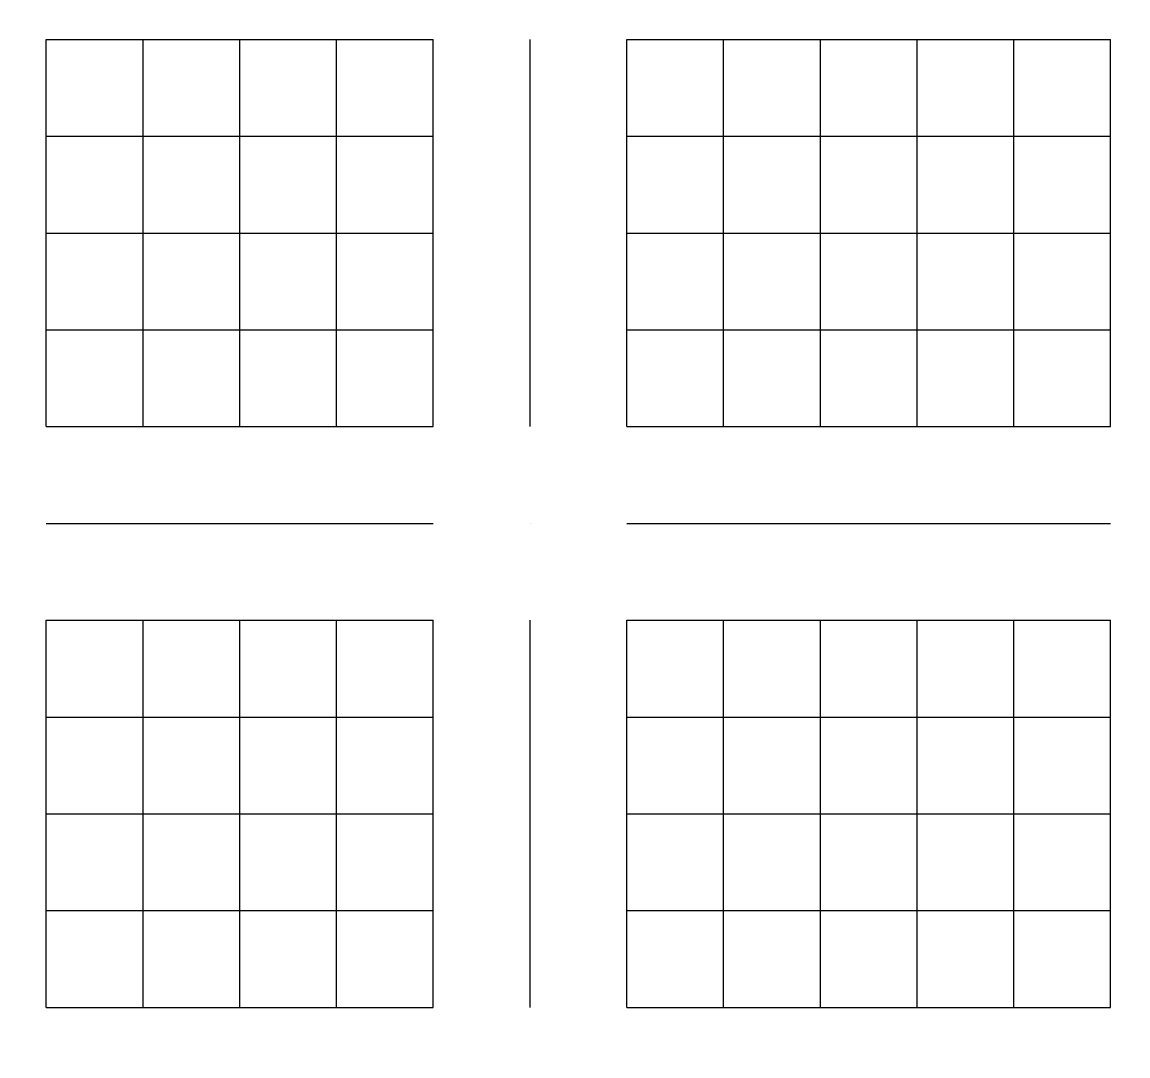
# Model space of a CAD drawing. Header units: millimetres. Extents: x 6 to 745025, y -1528 to 119936.
# Drawn here: x 181.0209 to 181.5046, y 109.5516 to 110.0037 of the extents above; entities that cross this region are included whole.
import ezdxf

# ---------------------------------------------------------------- set-up
doc = ezdxf.new("R2010")
doc.units = ezdxf.units.MM
doc.header["$MEASUREMENT"] = 0
doc.layers.get('0').update_dxf_attribs({"linetype": 'CONTINUOUS'})

msp = doc.modelspace()

# ---------------------------------------------------------------- linework, layer by layer
at = {"color": 0, "linetype": 'Continuous', "lineweight": 25, "true_color": 0x000001}
for p, q in [((181.24311, 109.99611), (181.24311, 109.99611)), ((181.24311, 109.99611), (181.24311, 109.99611)), ((181.24311, 109.99611), (181.24311, 109.99611)), ((181.24311, 109.99611), (181.24311, 109.99611)), ((181.24311, 109.99611), (181.24311, 109.99611)), ((181.24311, 109.99611), (181.24311, 109.99611)), ((181.24311, 109.99611), (181.24311, 109.99611)), ((181.24311, 109.95378), (181.24311, 109.95378)), ((181.24311, 109.95378), (181.24311, 109.95378)), ((181.24311, 109.95378), (181.24311, 109.95378)), ((181.24311, 109.95378), (181.24311, 109.95378)), ((181.24311, 109.95378), (181.24311, 109.95378)), ((181.24311, 109.95378), (181.24311, 109.95378)), ((181.24311, 109.95378), (181.24311, 109.95378)), ((181.24311, 109.91144), (181.24311, 109.91144)), ((181.24311, 109.91144), (181.24311, 109.91144)), ((181.24311, 109.91144), (181.24311, 109.91144)), ((181.24311, 109.91144), (181.24311, 109.91144)), ((181.24311, 109.91144), (181.24311, 109.91144)), ((181.24311, 109.91144), (181.24311, 109.91144)), ((181.24311, 109.91144), (181.24311, 109.91144)), ((181.24311, 109.86911), (181.24311, 109.86911)), ((181.24311, 109.86911), (181.24311, 109.86911)), ((181.24311, 109.86911), (181.24311, 109.86911)), ((181.24311, 109.86911), (181.24311, 109.86911)), ((181.24311, 109.86911), (181.24311, 109.86911)), ((181.24311, 109.86911), (181.24311, 109.86911)), ((181.24311, 109.86911), (181.24311, 109.86911)), ((181.24311, 109.82678), (181.24311, 109.82678)), ((181.24311, 109.82678), (181.24311, 109.82678)), ((181.24311, 109.82678), (181.24311, 109.82678)), ((181.24311, 109.82678), (181.24311, 109.82678)), ((181.24311, 109.82678), (181.24311, 109.82678)), ((181.24311, 109.82678), (181.24311, 109.82678)), ((181.24311, 109.82678), (181.24311, 109.82678)), ((181.24311, 109.82678), (181.24311, 109.82678)), ((181.03144, 109.78444), (181.03144, 109.78444)), ((181.03144, 109.78444), (181.03144, 109.78444)), ((181.03144, 109.78444), (181.03144, 109.78444)), ((181.03144, 109.78444), (181.03144, 109.78444)), ((181.03144, 109.78444), (181.03144, 109.78444)), ((181.03144, 109.78444), (181.03144, 109.78444)), ((181.03144, 109.78444), (181.03144, 109.78444)), ((181.03144, 109.78444), (181.03144, 109.78444)), ((181.07377, 109.78444), (181.07377, 109.78444)), ((181.07377, 109.78444), (181.07377, 109.78444)), ((181.07377, 109.78444), (181.07377, 109.78444)), ((181.07377, 109.78444), (181.07377, 109.78444)), ((181.07377, 109.78444), (181.07377, 109.78444)), ((181.07377, 109.78444), (181.07377, 109.78444)), ((181.07377, 109.78444), (181.07377, 109.78444)), ((181.11611, 109.78444), (181.11611, 109.78444)), ((181.11611, 109.78444), (181.11611, 109.78444)), ((181.11611, 109.78444), (181.11611, 109.78444)), ((181.11611, 109.78444), (181.11611, 109.78444)), ((181.11611, 109.78444), (181.11611, 109.78444)), ((181.11611, 109.78444), (181.11611, 109.78444)), ((181.11611, 109.78444), (181.11611, 109.78444)), ((181.15844, 109.78444), (181.15844, 109.78444)), ((181.15844, 109.78444), (181.15844, 109.78444)), ((181.15844, 109.78444), (181.15844, 109.78444)), ((181.15844, 109.78444), (181.15844, 109.78444)), ((181.15844, 109.78444), (181.15844, 109.78444)), ((181.15844, 109.78444), (181.15844, 109.78444)), ((181.15844, 109.78444), (181.15844, 109.78444)), ((181.20077, 109.78444), (181.20077, 109.78444)), ((181.20077, 109.78444), (181.20077, 109.78444)), ((181.20077, 109.78444), (181.20077, 109.78444)), ((181.20077, 109.78444), (181.20077, 109.78444)), ((181.20077, 109.78444), (181.20077, 109.78444)), ((181.20077, 109.78444), (181.20077, 109.78444)), ((181.20077, 109.78444), (181.20077, 109.78444)), ((181.24311, 109.78444), (181.24311, 109.78444)), ((181.24311, 109.78444), (181.24311, 109.78444)), ((181.24311, 109.78444), (181.24311, 109.78444)), ((181.24311, 109.78444), (181.24311, 109.78444)), ((181.24311, 109.78444), (181.24311, 109.78444)), ((181.24311, 109.78444), (181.24311, 109.78444)), ((181.24311, 109.78444), (181.24311, 109.78444)), ((181.24311, 109.78444), (181.24311, 109.78444)), ((181.24311, 109.78444), (181.24311, 109.78444)), ((181.24311, 109.78444), (181.24311, 109.78444)), ((181.24311, 109.78444), (181.24311, 109.78444)), ((181.24311, 109.78444), (181.24311, 109.78444)), ((181.24311, 109.78444), (181.24311, 109.78444)), ((181.24311, 109.78444), (181.24311, 109.78444)), ((181.28544, 109.78444), (181.28544, 109.78444)), ((181.28544, 109.78444), (181.28544, 109.78444)), ((181.28544, 109.78444), (181.28544, 109.78444)), ((181.28544, 109.78444), (181.28544, 109.78444)), ((181.28544, 109.78444), (181.28544, 109.78444)), ((181.28544, 109.78444), (181.28544, 109.78444)), ((181.28544, 109.78444), (181.28544, 109.78444)), ((181.28544, 109.78444), (181.28544, 109.78444)), ((181.32777, 109.78444), (181.32777, 109.78444)), ((181.32777, 109.78444), (181.32777, 109.78444)), ((181.32777, 109.78444), (181.32777, 109.78444)), ((181.32777, 109.78444), (181.32777, 109.78444)), ((181.32777, 109.78444), (181.32777, 109.78444)), ((181.32777, 109.78444), (181.32777, 109.78444)), ((181.32777, 109.78444), (181.32777, 109.78444)), ((181.37011, 109.78444), (181.37011, 109.78444)), ((181.37011, 109.78444), (181.37011, 109.78444)), ((181.37011, 109.78444), (181.37011, 109.78444)), ((181.37011, 109.78444), (181.37011, 109.78444)), ((181.37011, 109.78444), (181.37011, 109.78444)), ((181.37011, 109.78444), (181.37011, 109.78444)), ((181.37011, 109.78444), (181.37011, 109.78444)), ((181.41244, 109.78444), (181.41244, 109.78444)), ((181.41244, 109.78444), (181.41244, 109.78444)), ((181.41244, 109.78444), (181.41244, 109.78444)), ((181.41244, 109.78444), (181.41244, 109.78444)), ((181.41244, 109.78444), (181.41244, 109.78444)), ((181.41244, 109.78444), (181.41244, 109.78444)), ((181.41244, 109.78444), (181.41244, 109.78444)), ((181.45477, 109.78444), (181.45477, 109.78444)), ((181.45477, 109.78444), (181.45477, 109.78444)), ((181.45477, 109.78444), (181.45477, 109.78444)), ((181.45477, 109.78444), (181.45477, 109.78444)), ((181.45477, 109.78444), (181.45477, 109.78444)), ((181.45477, 109.78444), (181.45477, 109.78444)), ((181.45477, 109.78444), (181.45477, 109.78444)), ((181.49711, 109.78444), (181.49711, 109.78444)), ((181.49711, 109.78444), (181.49711, 109.78444)), ((181.49711, 109.78444), (181.49711, 109.78444)), ((181.49711, 109.78444), (181.49711, 109.78444)), ((181.49711, 109.78444), (181.49711, 109.78444)), ((181.49711, 109.78444), (181.49711, 109.78444)), ((181.49711, 109.78444), (181.49711, 109.78444)), ((181.24311, 109.74211), (181.24311, 109.74211)), ((181.24311, 109.74211), (181.24311, 109.74211)), ((181.24311, 109.74211), (181.24311, 109.74211)), ((181.24311, 109.74211), (181.24311, 109.74211)), ((181.24311, 109.74211), (181.24311, 109.74211)), ((181.24311, 109.74211), (181.24311, 109.74211)), ((181.24311, 109.74211), (181.24311, 109.74211)), ((181.24311, 109.69978), (181.24311, 109.69978)), ((181.24311, 109.69978), (181.24311, 109.69978)), ((181.24311, 109.69978), (181.24311, 109.69978)), ((181.24311, 109.69978), (181.24311, 109.69978)), ((181.24311, 109.69978), (181.24311, 109.69978)), ((181.24311, 109.69978), (181.24311, 109.69978)), ((181.24311, 109.69978), (181.24311, 109.69978)), ((181.24311, 109.65744), (181.24311, 109.65744)), ((181.24311, 109.65744), (181.24311, 109.65744)), ((181.24311, 109.65744), (181.24311, 109.65744)), ((181.24311, 109.65744), (181.24311, 109.65744)), ((181.24311, 109.65744), (181.24311, 109.65744)), ((181.24311, 109.65744), (181.24311, 109.65744)), ((181.24311, 109.65744), (181.24311, 109.65744)), ((181.24311, 109.61511), (181.24311, 109.61511)), ((181.24311, 109.61511), (181.24311, 109.61511)), ((181.24311, 109.61511), (181.24311, 109.61511)), ((181.24311, 109.61511), (181.24311, 109.61511)), ((181.24311, 109.61511), (181.24311, 109.61511)), ((181.24311, 109.61511), (181.24311, 109.61511)), ((181.24311, 109.61511), (181.24311, 109.61511)), ((181.24311, 109.57278), (181.24311, 109.57278)), ((181.24311, 109.57278), (181.24311, 109.57278)), ((181.24311, 109.57278), (181.24311, 109.57278)), ((181.24311, 109.57278), (181.24311, 109.57278)), ((181.24311, 109.57278), (181.24311, 109.57278)), ((181.24311, 109.57278), (181.24311, 109.57278)), ((181.24311, 109.57278), (181.24311, 109.57278)), ((181.24311, 109.57278), (181.24311, 109.57278))]:
    msp.add_line(p, q, dxfattribs=at)
for points in [[(181.03144, 109.99611), (181.07377, 109.99611), (181.11611, 109.99611), (181.15844, 109.99611), (181.20077, 109.99611)], [(181.03144, 109.99611), (181.07377, 109.99611), (181.11611, 109.99611), (181.15844, 109.99611), (181.20077, 109.99611)], [(181.03144, 109.99611), (181.07377, 109.99611), (181.11611, 109.99611), (181.15844, 109.99611), (181.20077, 109.99611)], [(181.03144, 109.99611), (181.07377, 109.99611), (181.11611, 109.99611), (181.15844, 109.99611), (181.20077, 109.99611)], [(181.03144, 109.99611), (181.07377, 109.99611), (181.11611, 109.99611), (181.15844, 109.99611), (181.20077, 109.99611)], [(181.03144, 109.99611), (181.07377, 109.99611), (181.11611, 109.99611), (181.15844, 109.99611), (181.20077, 109.99611)], [(181.03144, 109.99611), (181.07377, 109.99611), (181.11611, 109.99611), (181.15844, 109.99611), (181.20077, 109.99611)], [(181.03144, 109.82678), (181.03144, 109.86911), (181.03144, 109.91144), (181.03144, 109.95378), (181.03144, 109.99611)], [(181.03144, 109.82678), (181.03144, 109.86911), (181.03144, 109.91144), (181.03144, 109.95378), (181.03144, 109.99611)], [(181.03144, 109.82678), (181.03144, 109.86911), (181.03144, 109.91144), (181.03144, 109.95378), (181.03144, 109.99611)], [(181.03144, 109.82678), (181.03144, 109.86911), (181.03144, 109.91144), (181.03144, 109.95378), (181.03144, 109.99611)], [(181.03144, 109.82678), (181.03144, 109.86911), (181.03144, 109.91144), (181.03144, 109.95378), (181.03144, 109.99611)], [(181.03144, 109.82678), (181.03144, 109.86911), (181.03144, 109.91144), (181.03144, 109.95378), (181.03144, 109.99611)], [(181.03144, 109.82678), (181.03144, 109.86911), (181.03144, 109.91144), (181.03144, 109.95378), (181.03144, 109.99611)], [(181.03144, 109.82678), (181.03144, 109.86911), (181.03144, 109.91144), (181.03144, 109.95378), (181.03144, 109.99611)], [(181.07377, 109.82678), (181.07377, 109.86911), (181.07377, 109.91144), (181.07377, 109.95378), (181.07377, 109.99611)], [(181.07377, 109.82678), (181.07377, 109.86911), (181.07377, 109.91144), (181.07377, 109.95378), (181.07377, 109.99611)], [(181.07377, 109.82678), (181.07377, 109.86911), (181.07377, 109.91144), (181.07377, 109.95378), (181.07377, 109.99611)], [(181.07377, 109.82678), (181.07377, 109.86911), (181.07377, 109.91144), (181.07377, 109.95378), (181.07377, 109.99611)], [(181.07377, 109.82678), (181.07377, 109.86911), (181.07377, 109.91144), (181.07377, 109.95378), (181.07377, 109.99611)], [(181.07377, 109.82678), (181.07377, 109.86911), (181.07377, 109.91144), (181.07377, 109.95378), (181.07377, 109.99611)], [(181.07377, 109.82678), (181.07377, 109.86911), (181.07377, 109.91144), (181.07377, 109.95378), (181.07377, 109.99611)], [(181.11611, 109.82678), (181.11611, 109.86911), (181.11611, 109.91144), (181.11611, 109.95378), (181.11611, 109.99611)], [(181.11611, 109.82678), (181.11611, 109.86911), (181.11611, 109.91144), (181.11611, 109.95378), (181.11611, 109.99611)], [(181.11611, 109.82678), (181.11611, 109.86911), (181.11611, 109.91144), (181.11611, 109.95378), (181.11611, 109.99611)], [(181.11611, 109.82678), (181.11611, 109.86911), (181.11611, 109.91144), (181.11611, 109.95378), (181.11611, 109.99611)], [(181.11611, 109.82678), (181.11611, 109.86911), (181.11611, 109.91144), (181.11611, 109.95378), (181.11611, 109.99611)], [(181.11611, 109.82678), (181.11611, 109.86911), (181.11611, 109.91144), (181.11611, 109.95378), (181.11611, 109.99611)], [(181.11611, 109.82678), (181.11611, 109.86911), (181.11611, 109.91144), (181.11611, 109.95378), (181.11611, 109.99611)], [(181.15844, 109.82678), (181.15844, 109.86911), (181.15844, 109.91144), (181.15844, 109.95378), (181.15844, 109.99611)], [(181.15844, 109.82678), (181.15844, 109.86911), (181.15844, 109.91144), (181.15844, 109.95378), (181.15844, 109.99611)], [(181.15844, 109.82678), (181.15844, 109.86911), (181.15844, 109.91144), (181.15844, 109.95378), (181.15844, 109.99611)], [(181.15844, 109.82678), (181.15844, 109.86911), (181.15844, 109.91144), (181.15844, 109.95378), (181.15844, 109.99611)], [(181.15844, 109.82678), (181.15844, 109.86911), (181.15844, 109.91144), (181.15844, 109.95378), (181.15844, 109.99611)], [(181.15844, 109.82678), (181.15844, 109.86911), (181.15844, 109.91144), (181.15844, 109.95378), (181.15844, 109.99611)], [(181.15844, 109.82678), (181.15844, 109.86911), (181.15844, 109.91144), (181.15844, 109.95378), (181.15844, 109.99611)], [(181.20077, 109.82678), (181.20077, 109.86911), (181.20077, 109.91144), (181.20077, 109.95378), (181.20077, 109.99611)], [(181.20077, 109.82678), (181.20077, 109.86911), (181.20077, 109.91144), (181.20077, 109.95378), (181.20077, 109.99611)], [(181.20077, 109.82678), (181.20077, 109.86911), (181.20077, 109.91144), (181.20077, 109.95378), (181.20077, 109.99611)], [(181.20077, 109.82678), (181.20077, 109.86911), (181.20077, 109.91144), (181.20077, 109.95378), (181.20077, 109.99611)], [(181.20077, 109.82678), (181.20077, 109.86911), (181.20077, 109.91144), (181.20077, 109.95378), (181.20077, 109.99611)], [(181.20077, 109.82678), (181.20077, 109.86911), (181.20077, 109.91144), (181.20077, 109.95378), (181.20077, 109.99611)], [(181.20077, 109.82678), (181.20077, 109.86911), (181.20077, 109.91144), (181.20077, 109.95378), (181.20077, 109.99611)], [(181.24311, 109.82678), (181.24311, 109.86911), (181.24311, 109.91144), (181.24311, 109.95378), (181.24311, 109.99611)], [(181.24311, 109.82678), (181.24311, 109.86911), (181.24311, 109.91144), (181.24311, 109.95378), (181.24311, 109.99611)], [(181.24311, 109.82678), (181.24311, 109.86911), (181.24311, 109.91144), (181.24311, 109.95378), (181.24311, 109.99611)], [(181.24311, 109.82678), (181.24311, 109.86911), (181.24311, 109.91144), (181.24311, 109.95378), (181.24311, 109.99611)], [(181.24311, 109.82678), (181.24311, 109.86911), (181.24311, 109.91144), (181.24311, 109.95378), (181.24311, 109.99611)], [(181.24311, 109.82678), (181.24311, 109.86911), (181.24311, 109.91144), (181.24311, 109.95378), (181.24311, 109.99611)], [(181.24311, 109.82678), (181.24311, 109.86911), (181.24311, 109.91144), (181.24311, 109.95378), (181.24311, 109.99611)], [(181.28544, 109.99611), (181.32777, 109.99611), (181.37011, 109.99611), (181.41244, 109.99611), (181.45477, 109.99611), (181.49711, 109.99611)], [(181.28544, 109.99611), (181.32777, 109.99611), (181.37011, 109.99611), (181.41244, 109.99611), (181.45477, 109.99611), (181.49711, 109.99611)], [(181.28544, 109.99611), (181.32777, 109.99611), (181.37011, 109.99611), (181.41244, 109.99611), (181.45477, 109.99611), (181.49711, 109.99611)], [(181.28544, 109.99611), (181.32777, 109.99611), (181.37011, 109.99611), (181.41244, 109.99611), (181.45477, 109.99611), (181.49711, 109.99611)], [(181.28544, 109.99611), (181.32777, 109.99611), (181.37011, 109.99611), (181.41244, 109.99611), (181.45477, 109.99611), (181.49711, 109.99611)], [(181.28544, 109.99611), (181.32777, 109.99611), (181.37011, 109.99611), (181.41244, 109.99611), (181.45477, 109.99611), (181.49711, 109.99611)], [(181.28544, 109.99611), (181.32777, 109.99611), (181.37011, 109.99611), (181.41244, 109.99611), (181.45477, 109.99611), (181.49711, 109.99611)], [(181.28544, 109.82678), (181.28544, 109.86911), (181.28544, 109.91144), (181.28544, 109.95378), (181.28544, 109.99611)], [(181.28544, 109.82678), (181.28544, 109.86911), (181.28544, 109.91144), (181.28544, 109.95378), (181.28544, 109.99611)], [(181.28544, 109.82678), (181.28544, 109.86911), (181.28544, 109.91144), (181.28544, 109.95378), (181.28544, 109.99611)], [(181.28544, 109.82678), (181.28544, 109.86911), (181.28544, 109.91144), (181.28544, 109.95378), (181.28544, 109.99611)], [(181.28544, 109.82678), (181.28544, 109.86911), (181.28544, 109.91144), (181.28544, 109.95378), (181.28544, 109.99611)], [(181.28544, 109.82678), (181.28544, 109.86911), (181.28544, 109.91144), (181.28544, 109.95378), (181.28544, 109.99611)], [(181.28544, 109.82678), (181.28544, 109.86911), (181.28544, 109.91144), (181.28544, 109.95378), (181.28544, 109.99611)], [(181.28544, 109.82678), (181.28544, 109.86911), (181.28544, 109.91144), (181.28544, 109.95378), (181.28544, 109.99611)], [(181.32777, 109.82678), (181.32777, 109.86911), (181.32777, 109.91144), (181.32777, 109.95378), (181.32777, 109.99611)], [(181.32777, 109.82678), (181.32777, 109.86911), (181.32777, 109.91144), (181.32777, 109.95378), (181.32777, 109.99611)], [(181.32777, 109.82678), (181.32777, 109.86911), (181.32777, 109.91144), (181.32777, 109.95378), (181.32777, 109.99611)], [(181.32777, 109.82678), (181.32777, 109.86911), (181.32777, 109.91144), (181.32777, 109.95378), (181.32777, 109.99611)], [(181.32777, 109.82678), (181.32777, 109.86911), (181.32777, 109.91144), (181.32777, 109.95378), (181.32777, 109.99611)], [(181.32777, 109.82678), (181.32777, 109.86911), (181.32777, 109.91144), (181.32777, 109.95378), (181.32777, 109.99611)], [(181.32777, 109.82678), (181.32777, 109.86911), (181.32777, 109.91144), (181.32777, 109.95378), (181.32777, 109.99611)], [(181.37011, 109.82678), (181.37011, 109.86911), (181.37011, 109.91144), (181.37011, 109.95378), (181.37011, 109.99611)], [(181.37011, 109.82678), (181.37011, 109.86911), (181.37011, 109.91144), (181.37011, 109.95378), (181.37011, 109.99611)], [(181.37011, 109.82678), (181.37011, 109.86911), (181.37011, 109.91144), (181.37011, 109.95378), (181.37011, 109.99611)], [(181.37011, 109.82678), (181.37011, 109.86911), (181.37011, 109.91144), (181.37011, 109.95378), (181.37011, 109.99611)], [(181.37011, 109.82678), (181.37011, 109.86911), (181.37011, 109.91144), (181.37011, 109.95378), (181.37011, 109.99611)], [(181.37011, 109.82678), (181.37011, 109.86911), (181.37011, 109.91144), (181.37011, 109.95378), (181.37011, 109.99611)], [(181.37011, 109.82678), (181.37011, 109.86911), (181.37011, 109.91144), (181.37011, 109.95378), (181.37011, 109.99611)], [(181.41244, 109.82678), (181.41244, 109.86911), (181.41244, 109.91144), (181.41244, 109.95378), (181.41244, 109.99611)], [(181.41244, 109.82678), (181.41244, 109.86911), (181.41244, 109.91144), (181.41244, 109.95378), (181.41244, 109.99611)], [(181.41244, 109.82678), (181.41244, 109.86911), (181.41244, 109.91144), (181.41244, 109.95378), (181.41244, 109.99611)], [(181.41244, 109.82678), (181.41244, 109.86911), (181.41244, 109.91144), (181.41244, 109.95378), (181.41244, 109.99611)], [(181.41244, 109.82678), (181.41244, 109.86911), (181.41244, 109.91144), (181.41244, 109.95378), (181.41244, 109.99611)], [(181.41244, 109.82678), (181.41244, 109.86911), (181.41244, 109.91144), (181.41244, 109.95378), (181.41244, 109.99611)], [(181.41244, 109.82678), (181.41244, 109.86911), (181.41244, 109.91144), (181.41244, 109.95378), (181.41244, 109.99611)], [(181.45477, 109.82678), (181.45477, 109.86911), (181.45477, 109.91144), (181.45477, 109.95378), (181.45477, 109.99611)], [(181.45477, 109.82678), (181.45477, 109.86911), (181.45477, 109.91144), (181.45477, 109.95378), (181.45477, 109.99611)], [(181.45477, 109.82678), (181.45477, 109.86911), (181.45477, 109.91144), (181.45477, 109.95378), (181.45477, 109.99611)], [(181.45477, 109.82678), (181.45477, 109.86911), (181.45477, 109.91144), (181.45477, 109.95378), (181.45477, 109.99611)], [(181.45477, 109.82678), (181.45477, 109.86911), (181.45477, 109.91144), (181.45477, 109.95378), (181.45477, 109.99611)], [(181.45477, 109.82678), (181.45477, 109.86911), (181.45477, 109.91144), (181.45477, 109.95378), (181.45477, 109.99611)], [(181.45477, 109.82678), (181.45477, 109.86911), (181.45477, 109.91144), (181.45477, 109.95378), (181.45477, 109.99611)], [(181.49711, 109.82678), (181.49711, 109.86911), (181.49711, 109.91144), (181.49711, 109.95378), (181.49711, 109.99611)], [(181.49711, 109.82678), (181.49711, 109.86911), (181.49711, 109.91144), (181.49711, 109.95378), (181.49711, 109.99611)], [(181.49711, 109.82678), (181.49711, 109.86911), (181.49711, 109.91144), (181.49711, 109.95378), (181.49711, 109.99611)], [(181.49711, 109.82678), (181.49711, 109.86911), (181.49711, 109.91144), (181.49711, 109.95378), (181.49711, 109.99611)], [(181.49711, 109.82678), (181.49711, 109.86911), (181.49711, 109.91144), (181.49711, 109.95378), (181.49711, 109.99611)], [(181.49711, 109.82678), (181.49711, 109.86911), (181.49711, 109.91144), (181.49711, 109.95378), (181.49711, 109.99611)], [(181.49711, 109.82678), (181.49711, 109.86911), (181.49711, 109.91144), (181.49711, 109.95378), (181.49711, 109.99611)], [(181.03144, 109.95378), (181.07377, 109.95378), (181.11611, 109.95378), (181.15844, 109.95378), (181.20077, 109.95378)], [(181.03144, 109.95378), (181.07377, 109.95378), (181.11611, 109.95378), (181.15844, 109.95378), (181.20077, 109.95378)], [(181.03144, 109.95378), (181.07377, 109.95378), (181.11611, 109.95378), (181.15844, 109.95378), (181.20077, 109.95378)], [(181.03144, 109.95378), (181.07377, 109.95378), (181.11611, 109.95378), (181.15844, 109.95378), (181.20077, 109.95378)], [(181.03144, 109.95378), (181.07377, 109.95378), (181.11611, 109.95378), (181.15844, 109.95378), (181.20077, 109.95378)], [(181.03144, 109.95378), (181.07377, 109.95378), (181.11611, 109.95378), (181.15844, 109.95378), (181.20077, 109.95378)], [(181.03144, 109.95378), (181.07377, 109.95378), (181.11611, 109.95378), (181.15844, 109.95378), (181.20077, 109.95378)], [(181.28544, 109.95378), (181.32777, 109.95378), (181.37011, 109.95378), (181.41244, 109.95378), (181.45477, 109.95378), (181.49711, 109.95378)], [(181.28544, 109.95378), (181.32777, 109.95378), (181.37011, 109.95378), (181.41244, 109.95378), (181.45477, 109.95378), (181.49711, 109.95378)], [(181.28544, 109.95378), (181.32777, 109.95378), (181.37011, 109.95378), (181.41244, 109.95378), (181.45477, 109.95378), (181.49711, 109.95378)], [(181.28544, 109.95378), (181.32777, 109.95378), (181.37011, 109.95378), (181.41244, 109.95378), (181.45477, 109.95378), (181.49711, 109.95378)], [(181.28544, 109.95378), (181.32777, 109.95378), (181.37011, 109.95378), (181.41244, 109.95378), (181.45477, 109.95378), (181.49711, 109.95378)], [(181.28544, 109.95378), (181.32777, 109.95378), (181.37011, 109.95378), (181.41244, 109.95378), (181.45477, 109.95378), (181.49711, 109.95378)], [(181.28544, 109.95378), (181.32777, 109.95378), (181.37011, 109.95378), (181.41244, 109.95378), (181.45477, 109.95378), (181.49711, 109.95378)], [(181.03144, 109.91144), (181.07377, 109.91144), (181.11611, 109.91144), (181.15844, 109.91144), (181.20077, 109.91144)], [(181.03144, 109.91144), (181.07377, 109.91144), (181.11611, 109.91144), (181.15844, 109.91144), (181.20077, 109.91144)], [(181.03144, 109.91144), (181.07377, 109.91144), (181.11611, 109.91144), (181.15844, 109.91144), (181.20077, 109.91144)], [(181.03144, 109.91144), (181.07377, 109.91144), (181.11611, 109.91144), (181.15844, 109.91144), (181.20077, 109.91144)], [(181.03144, 109.91144), (181.07377, 109.91144), (181.11611, 109.91144), (181.15844, 109.91144), (181.20077, 109.91144)], [(181.03144, 109.91144), (181.07377, 109.91144), (181.11611, 109.91144), (181.15844, 109.91144), (181.20077, 109.91144)], [(181.03144, 109.91144), (181.07377, 109.91144), (181.11611, 109.91144), (181.15844, 109.91144), (181.20077, 109.91144)], [(181.28544, 109.91144), (181.32777, 109.91144), (181.37011, 109.91144), (181.41244, 109.91144), (181.45477, 109.91144), (181.49711, 109.91144)], [(181.28544, 109.91144), (181.32777, 109.91144), (181.37011, 109.91144), (181.41244, 109.91144), (181.45477, 109.91144), (181.49711, 109.91144)], [(181.28544, 109.91144), (181.32777, 109.91144), (181.37011, 109.91144), (181.41244, 109.91144), (181.45477, 109.91144), (181.49711, 109.91144)], [(181.28544, 109.91144), (181.32777, 109.91144), (181.37011, 109.91144), (181.41244, 109.91144), (181.45477, 109.91144), (181.49711, 109.91144)], [(181.28544, 109.91144), (181.32777, 109.91144), (181.37011, 109.91144), (181.41244, 109.91144), (181.45477, 109.91144), (181.49711, 109.91144)], [(181.28544, 109.91144), (181.32777, 109.91144), (181.37011, 109.91144), (181.41244, 109.91144), (181.45477, 109.91144), (181.49711, 109.91144)], [(181.28544, 109.91144), (181.32777, 109.91144), (181.37011, 109.91144), (181.41244, 109.91144), (181.45477, 109.91144), (181.49711, 109.91144)], [(181.03144, 109.86911), (181.07377, 109.86911), (181.11611, 109.86911), (181.15844, 109.86911), (181.20077, 109.86911)], [(181.03144, 109.86911), (181.07377, 109.86911), (181.11611, 109.86911), (181.15844, 109.86911), (181.20077, 109.86911)], [(181.03144, 109.86911), (181.07377, 109.86911), (181.11611, 109.86911), (181.15844, 109.86911), (181.20077, 109.86911)], [(181.03144, 109.86911), (181.07377, 109.86911), (181.11611, 109.86911), (181.15844, 109.86911), (181.20077, 109.86911)], [(181.03144, 109.86911), (181.07377, 109.86911), (181.11611, 109.86911), (181.15844, 109.86911), (181.20077, 109.86911)], [(181.03144, 109.86911), (181.07377, 109.86911), (181.11611, 109.86911), (181.15844, 109.86911), (181.20077, 109.86911)], [(181.03144, 109.86911), (181.07377, 109.86911), (181.11611, 109.86911), (181.15844, 109.86911), (181.20077, 109.86911)], [(181.28544, 109.86911), (181.32777, 109.86911), (181.37011, 109.86911), (181.41244, 109.86911), (181.45477, 109.86911), (181.49711, 109.86911)], [(181.28544, 109.86911), (181.32777, 109.86911), (181.37011, 109.86911), (181.41244, 109.86911), (181.45477, 109.86911), (181.49711, 109.86911)], [(181.28544, 109.86911), (181.32777, 109.86911), (181.37011, 109.86911), (181.41244, 109.86911), (181.45477, 109.86911), (181.49711, 109.86911)], [(181.28544, 109.86911), (181.32777, 109.86911), (181.37011, 109.86911), (181.41244, 109.86911), (181.45477, 109.86911), (181.49711, 109.86911)], [(181.28544, 109.86911), (181.32777, 109.86911), (181.37011, 109.86911), (181.41244, 109.86911), (181.45477, 109.86911), (181.49711, 109.86911)], [(181.28544, 109.86911), (181.32777, 109.86911), (181.37011, 109.86911), (181.41244, 109.86911), (181.45477, 109.86911), (181.49711, 109.86911)], [(181.28544, 109.86911), (181.32777, 109.86911), (181.37011, 109.86911), (181.41244, 109.86911), (181.45477, 109.86911), (181.49711, 109.86911)], [(181.03144, 109.82678), (181.07377, 109.82678), (181.11611, 109.82678), (181.15844, 109.82678), (181.20077, 109.82678)], [(181.03144, 109.82678), (181.07377, 109.82678), (181.11611, 109.82678), (181.15844, 109.82678), (181.20077, 109.82678)], [(181.03144, 109.82678), (181.07377, 109.82678), (181.11611, 109.82678), (181.15844, 109.82678), (181.20077, 109.82678)], [(181.03144, 109.82678), (181.07377, 109.82678), (181.11611, 109.82678), (181.15844, 109.82678), (181.20077, 109.82678)], [(181.03144, 109.82678), (181.07377, 109.82678), (181.11611, 109.82678), (181.15844, 109.82678), (181.20077, 109.82678)], [(181.03144, 109.82678), (181.07377, 109.82678), (181.11611, 109.82678), (181.15844, 109.82678), (181.20077, 109.82678)], [(181.03144, 109.82678), (181.07377, 109.82678), (181.11611, 109.82678), (181.15844, 109.82678), (181.20077, 109.82678)], [(181.03144, 109.82678), (181.07377, 109.82678), (181.11611, 109.82678), (181.15844, 109.82678), (181.20077, 109.82678)], [(181.28544, 109.82678), (181.32777, 109.82678), (181.37011, 109.82678), (181.41244, 109.82678), (181.45477, 109.82678), (181.49711, 109.82678)], [(181.28544, 109.82678), (181.32777, 109.82678), (181.37011, 109.82678), (181.41244, 109.82678), (181.45477, 109.82678), (181.49711, 109.82678)], [(181.28544, 109.82678), (181.32777, 109.82678), (181.37011, 109.82678), (181.41244, 109.82678), (181.45477, 109.82678), (181.49711, 109.82678)], [(181.28544, 109.82678), (181.32777, 109.82678), (181.37011, 109.82678), (181.41244, 109.82678), (181.45477, 109.82678), (181.49711, 109.82678)], [(181.28544, 109.82678), (181.32777, 109.82678), (181.37011, 109.82678), (181.41244, 109.82678), (181.45477, 109.82678), (181.49711, 109.82678)], [(181.28544, 109.82678), (181.32777, 109.82678), (181.37011, 109.82678), (181.41244, 109.82678), (181.45477, 109.82678), (181.49711, 109.82678)], [(181.28544, 109.82678), (181.32777, 109.82678), (181.37011, 109.82678), (181.41244, 109.82678), (181.45477, 109.82678), (181.49711, 109.82678)], [(181.28544, 109.82678), (181.32777, 109.82678), (181.37011, 109.82678), (181.41244, 109.82678), (181.45477, 109.82678), (181.49711, 109.82678)], [(181.03144, 109.78444), (181.07377, 109.78444), (181.11611, 109.78444), (181.15844, 109.78444), (181.20077, 109.78444)], [(181.03144, 109.78444), (181.07377, 109.78444), (181.11611, 109.78444), (181.15844, 109.78444), (181.20077, 109.78444)], [(181.03144, 109.78444), (181.07377, 109.78444), (181.11611, 109.78444), (181.15844, 109.78444), (181.20077, 109.78444)], [(181.03144, 109.78444), (181.07377, 109.78444), (181.11611, 109.78444), (181.15844, 109.78444), (181.20077, 109.78444)], [(181.03144, 109.78444), (181.07377, 109.78444), (181.11611, 109.78444), (181.15844, 109.78444), (181.20077, 109.78444)], [(181.03144, 109.78444), (181.07377, 109.78444), (181.11611, 109.78444), (181.15844, 109.78444), (181.20077, 109.78444)], [(181.03144, 109.78444), (181.07377, 109.78444), (181.11611, 109.78444), (181.15844, 109.78444), (181.20077, 109.78444)], [(181.28544, 109.78444), (181.32777, 109.78444), (181.37011, 109.78444), (181.41244, 109.78444), (181.45477, 109.78444), (181.49711, 109.78444)], [(181.28544, 109.78444), (181.32777, 109.78444), (181.37011, 109.78444), (181.41244, 109.78444), (181.45477, 109.78444), (181.49711, 109.78444)], [(181.28544, 109.78444), (181.32777, 109.78444), (181.37011, 109.78444), (181.41244, 109.78444), (181.45477, 109.78444), (181.49711, 109.78444)], [(181.28544, 109.78444), (181.32777, 109.78444), (181.37011, 109.78444), (181.41244, 109.78444), (181.45477, 109.78444), (181.49711, 109.78444)], [(181.28544, 109.78444), (181.32777, 109.78444), (181.37011, 109.78444), (181.41244, 109.78444), (181.45477, 109.78444), (181.49711, 109.78444)], [(181.28544, 109.78444), (181.32777, 109.78444), (181.37011, 109.78444), (181.41244, 109.78444), (181.45477, 109.78444), (181.49711, 109.78444)], [(181.28544, 109.78444), (181.32777, 109.78444), (181.37011, 109.78444), (181.41244, 109.78444), (181.45477, 109.78444), (181.49711, 109.78444)], [(181.03144, 109.74211), (181.07377, 109.74211), (181.11611, 109.74211), (181.15844, 109.74211), (181.20077, 109.74211)], [(181.03144, 109.74211), (181.07377, 109.74211), (181.11611, 109.74211), (181.15844, 109.74211), (181.20077, 109.74211)], [(181.03144, 109.74211), (181.07377, 109.74211), (181.11611, 109.74211), (181.15844, 109.74211), (181.20077, 109.74211)], [(181.03144, 109.74211), (181.07377, 109.74211), (181.11611, 109.74211), (181.15844, 109.74211), (181.20077, 109.74211)], [(181.03144, 109.74211), (181.07377, 109.74211), (181.11611, 109.74211), (181.15844, 109.74211), (181.20077, 109.74211)], [(181.03144, 109.74211), (181.07377, 109.74211), (181.11611, 109.74211), (181.15844, 109.74211), (181.20077, 109.74211)], [(181.03144, 109.74211), (181.07377, 109.74211), (181.11611, 109.74211), (181.15844, 109.74211), (181.20077, 109.74211)], [(181.03144, 109.57278), (181.03144, 109.61511), (181.03144, 109.65744), (181.03144, 109.69978), (181.03144, 109.74211)], [(181.03144, 109.57278), (181.03144, 109.61511), (181.03144, 109.65744), (181.03144, 109.69978), (181.03144, 109.74211)], [(181.03144, 109.57278), (181.03144, 109.61511), (181.03144, 109.65744), (181.03144, 109.69978), (181.03144, 109.74211)], [(181.03144, 109.57278), (181.03144, 109.61511), (181.03144, 109.65744), (181.03144, 109.69978), (181.03144, 109.74211)], [(181.03144, 109.57278), (181.03144, 109.61511), (181.03144, 109.65744), (181.03144, 109.69978), (181.03144, 109.74211)], [(181.03144, 109.57278), (181.03144, 109.61511), (181.03144, 109.65744), (181.03144, 109.69978), (181.03144, 109.74211)], [(181.03144, 109.57278), (181.03144, 109.61511), (181.03144, 109.65744), (181.03144, 109.69978), (181.03144, 109.74211)], [(181.03144, 109.57278), (181.03144, 109.61511), (181.03144, 109.65744), (181.03144, 109.69978), (181.03144, 109.74211)], [(181.07377, 109.57278), (181.07377, 109.61511), (181.07377, 109.65744), (181.07377, 109.69978), (181.07377, 109.74211)], [(181.07377, 109.57278), (181.07377, 109.61511), (181.07377, 109.65744), (181.07377, 109.69978), (181.07377, 109.74211)], [(181.07377, 109.57278), (181.07377, 109.61511), (181.07377, 109.65744), (181.07377, 109.69978), (181.07377, 109.74211)], [(181.07377, 109.57278), (181.07377, 109.61511), (181.07377, 109.65744), (181.07377, 109.69978), (181.07377, 109.74211)], [(181.07377, 109.57278), (181.07377, 109.61511), (181.07377, 109.65744), (181.07377, 109.69978), (181.07377, 109.74211)], [(181.07377, 109.57278), (181.07377, 109.61511), (181.07377, 109.65744), (181.07377, 109.69978), (181.07377, 109.74211)], [(181.07377, 109.57278), (181.07377, 109.61511), (181.07377, 109.65744), (181.07377, 109.69978), (181.07377, 109.74211)], [(181.11611, 109.57278), (181.11611, 109.61511), (181.11611, 109.65744), (181.11611, 109.69978), (181.11611, 109.74211)], [(181.11611, 109.57278), (181.11611, 109.61511), (181.11611, 109.65744), (181.11611, 109.69978), (181.11611, 109.74211)], [(181.11611, 109.57278), (181.11611, 109.61511), (181.11611, 109.65744), (181.11611, 109.69978), (181.11611, 109.74211)], [(181.11611, 109.57278), (181.11611, 109.61511), (181.11611, 109.65744), (181.11611, 109.69978), (181.11611, 109.74211)], [(181.11611, 109.57278), (181.11611, 109.61511), (181.11611, 109.65744), (181.11611, 109.69978), (181.11611, 109.74211)], [(181.11611, 109.57278), (181.11611, 109.61511), (181.11611, 109.65744), (181.11611, 109.69978), (181.11611, 109.74211)], [(181.11611, 109.57278), (181.11611, 109.61511), (181.11611, 109.65744), (181.11611, 109.69978), (181.11611, 109.74211)], [(181.15844, 109.57278), (181.15844, 109.61511), (181.15844, 109.65744), (181.15844, 109.69978), (181.15844, 109.74211)], [(181.15844, 109.57278), (181.15844, 109.61511), (181.15844, 109.65744), (181.15844, 109.69978), (181.15844, 109.74211)], [(181.15844, 109.57278), (181.15844, 109.61511), (181.15844, 109.65744), (181.15844, 109.69978), (181.15844, 109.74211)], [(181.15844, 109.57278), (181.15844, 109.61511), (181.15844, 109.65744), (181.15844, 109.69978), (181.15844, 109.74211)], [(181.15844, 109.57278), (181.15844, 109.61511), (181.15844, 109.65744), (181.15844, 109.69978), (181.15844, 109.74211)], [(181.15844, 109.57278), (181.15844, 109.61511), (181.15844, 109.65744), (181.15844, 109.69978), (181.15844, 109.74211)], [(181.15844, 109.57278), (181.15844, 109.61511), (181.15844, 109.65744), (181.15844, 109.69978), (181.15844, 109.74211)], [(181.20077, 109.57278), (181.20077, 109.61511), (181.20077, 109.65744), (181.20077, 109.69978), (181.20077, 109.74211)], [(181.20077, 109.57278), (181.20077, 109.61511), (181.20077, 109.65744), (181.20077, 109.69978), (181.20077, 109.74211)], [(181.20077, 109.57278), (181.20077, 109.61511), (181.20077, 109.65744), (181.20077, 109.69978), (181.20077, 109.74211)], [(181.20077, 109.57278), (181.20077, 109.61511), (181.20077, 109.65744), (181.20077, 109.69978), (181.20077, 109.74211)], [(181.20077, 109.57278), (181.20077, 109.61511), (181.20077, 109.65744), (181.20077, 109.69978), (181.20077, 109.74211)], [(181.20077, 109.57278), (181.20077, 109.61511), (181.20077, 109.65744), (181.20077, 109.69978), (181.20077, 109.74211)], [(181.20077, 109.57278), (181.20077, 109.61511), (181.20077, 109.65744), (181.20077, 109.69978), (181.20077, 109.74211)], [(181.24311, 109.57278), (181.24311, 109.61511), (181.24311, 109.65744), (181.24311, 109.69978), (181.24311, 109.74211)], [(181.24311, 109.57278), (181.24311, 109.61511), (181.24311, 109.65744), (181.24311, 109.69978), (181.24311, 109.74211)], [(181.24311, 109.57278), (181.24311, 109.61511), (181.24311, 109.65744), (181.24311, 109.69978), (181.24311, 109.74211)], [(181.24311, 109.57278), (181.24311, 109.61511), (181.24311, 109.65744), (181.24311, 109.69978), (181.24311, 109.74211)], [(181.24311, 109.57278), (181.24311, 109.61511), (181.24311, 109.65744), (181.24311, 109.69978), (181.24311, 109.74211)], [(181.24311, 109.57278), (181.24311, 109.61511), (181.24311, 109.65744), (181.24311, 109.69978), (181.24311, 109.74211)], [(181.24311, 109.57278), (181.24311, 109.61511), (181.24311, 109.65744), (181.24311, 109.69978), (181.24311, 109.74211)], [(181.28544, 109.74211), (181.32777, 109.74211), (181.37011, 109.74211), (181.41244, 109.74211), (181.45477, 109.74211), (181.49711, 109.74211)], [(181.28544, 109.74211), (181.32777, 109.74211), (181.37011, 109.74211), (181.41244, 109.74211), (181.45477, 109.74211), (181.49711, 109.74211)], [(181.28544, 109.74211), (181.32777, 109.74211), (181.37011, 109.74211), (181.41244, 109.74211), (181.45477, 109.74211), (181.49711, 109.74211)], [(181.28544, 109.74211), (181.32777, 109.74211), (181.37011, 109.74211), (181.41244, 109.74211), (181.45477, 109.74211), (181.49711, 109.74211)], [(181.28544, 109.74211), (181.32777, 109.74211), (181.37011, 109.74211), (181.41244, 109.74211), (181.45477, 109.74211), (181.49711, 109.74211)], [(181.28544, 109.74211), (181.32777, 109.74211), (181.37011, 109.74211), (181.41244, 109.74211), (181.45477, 109.74211), (181.49711, 109.74211)], [(181.28544, 109.74211), (181.32777, 109.74211), (181.37011, 109.74211), (181.41244, 109.74211), (181.45477, 109.74211), (181.49711, 109.74211)], [(181.28544, 109.57278), (181.28544, 109.61511), (181.28544, 109.65744), (181.28544, 109.69978), (181.28544, 109.74211)], [(181.28544, 109.57278), (181.28544, 109.61511), (181.28544, 109.65744), (181.28544, 109.69978), (181.28544, 109.74211)], [(181.28544, 109.57278), (181.28544, 109.61511), (181.28544, 109.65744), (181.28544, 109.69978), (181.28544, 109.74211)], [(181.28544, 109.57278), (181.28544, 109.61511), (181.28544, 109.65744), (181.28544, 109.69978), (181.28544, 109.74211)], [(181.28544, 109.57278), (181.28544, 109.61511), (181.28544, 109.65744), (181.28544, 109.69978), (181.28544, 109.74211)], [(181.28544, 109.57278), (181.28544, 109.61511), (181.28544, 109.65744), (181.28544, 109.69978), (181.28544, 109.74211)], [(181.28544, 109.57278), (181.28544, 109.61511), (181.28544, 109.65744), (181.28544, 109.69978), (181.28544, 109.74211)], [(181.28544, 109.57278), (181.28544, 109.61511), (181.28544, 109.65744), (181.28544, 109.69978), (181.28544, 109.74211)], [(181.32777, 109.57278), (181.32777, 109.61511), (181.32777, 109.65744), (181.32777, 109.69978), (181.32777, 109.74211)], [(181.32777, 109.57278), (181.32777, 109.61511), (181.32777, 109.65744), (181.32777, 109.69978), (181.32777, 109.74211)], [(181.32777, 109.57278), (181.32777, 109.61511), (181.32777, 109.65744), (181.32777, 109.69978), (181.32777, 109.74211)], [(181.32777, 109.57278), (181.32777, 109.61511), (181.32777, 109.65744), (181.32777, 109.69978), (181.32777, 109.74211)], [(181.32777, 109.57278), (181.32777, 109.61511), (181.32777, 109.65744), (181.32777, 109.69978), (181.32777, 109.74211)], [(181.32777, 109.57278), (181.32777, 109.61511), (181.32777, 109.65744), (181.32777, 109.69978), (181.32777, 109.74211)], [(181.32777, 109.57278), (181.32777, 109.61511), (181.32777, 109.65744), (181.32777, 109.69978), (181.32777, 109.74211)], [(181.37011, 109.57278), (181.37011, 109.61511), (181.37011, 109.65744), (181.37011, 109.69978), (181.37011, 109.74211)], [(181.37011, 109.57278), (181.37011, 109.61511), (181.37011, 109.65744), (181.37011, 109.69978), (181.37011, 109.74211)], [(181.37011, 109.57278), (181.37011, 109.61511), (181.37011, 109.65744), (181.37011, 109.69978), (181.37011, 109.74211)], [(181.37011, 109.57278), (181.37011, 109.61511), (181.37011, 109.65744), (181.37011, 109.69978), (181.37011, 109.74211)], [(181.37011, 109.57278), (181.37011, 109.61511), (181.37011, 109.65744), (181.37011, 109.69978), (181.37011, 109.74211)], [(181.37011, 109.57278), (181.37011, 109.61511), (181.37011, 109.65744), (181.37011, 109.69978), (181.37011, 109.74211)], [(181.37011, 109.57278), (181.37011, 109.61511), (181.37011, 109.65744), (181.37011, 109.69978), (181.37011, 109.74211)], [(181.41244, 109.57278), (181.41244, 109.61511), (181.41244, 109.65744), (181.41244, 109.69978), (181.41244, 109.74211)], [(181.41244, 109.57278), (181.41244, 109.61511), (181.41244, 109.65744), (181.41244, 109.69978), (181.41244, 109.74211)], [(181.41244, 109.57278), (181.41244, 109.61511), (181.41244, 109.65744), (181.41244, 109.69978), (181.41244, 109.74211)], [(181.41244, 109.57278), (181.41244, 109.61511), (181.41244, 109.65744), (181.41244, 109.69978), (181.41244, 109.74211)], [(181.41244, 109.57278), (181.41244, 109.61511), (181.41244, 109.65744), (181.41244, 109.69978), (181.41244, 109.74211)], [(181.41244, 109.57278), (181.41244, 109.61511), (181.41244, 109.65744), (181.41244, 109.69978), (181.41244, 109.74211)], [(181.41244, 109.57278), (181.41244, 109.61511), (181.41244, 109.65744), (181.41244, 109.69978), (181.41244, 109.74211)], [(181.45477, 109.57278), (181.45477, 109.61511), (181.45477, 109.65744), (181.45477, 109.69978), (181.45477, 109.74211)], [(181.45477, 109.57278), (181.45477, 109.61511), (181.45477, 109.65744), (181.45477, 109.69978), (181.45477, 109.74211)], [(181.45477, 109.57278), (181.45477, 109.61511), (181.45477, 109.65744), (181.45477, 109.69978), (181.45477, 109.74211)], [(181.45477, 109.57278), (181.45477, 109.61511), (181.45477, 109.65744), (181.45477, 109.69978), (181.45477, 109.74211)], [(181.45477, 109.57278), (181.45477, 109.61511), (181.45477, 109.65744), (181.45477, 109.69978), (181.45477, 109.74211)], [(181.45477, 109.57278), (181.45477, 109.61511), (181.45477, 109.65744), (181.45477, 109.69978), (181.45477, 109.74211)], [(181.45477, 109.57278), (181.45477, 109.61511), (181.45477, 109.65744), (181.45477, 109.69978), (181.45477, 109.74211)], [(181.49711, 109.57278), (181.49711, 109.61511), (181.49711, 109.65744), (181.49711, 109.69978), (181.49711, 109.74211)], [(181.49711, 109.57278), (181.49711, 109.61511), (181.49711, 109.65744), (181.49711, 109.69978), (181.49711, 109.74211)], [(181.49711, 109.57278), (181.49711, 109.61511), (181.49711, 109.65744), (181.49711, 109.69978), (181.49711, 109.74211)], [(181.49711, 109.57278), (181.49711, 109.61511), (181.49711, 109.65744), (181.49711, 109.69978), (181.49711, 109.74211)], [(181.49711, 109.57278), (181.49711, 109.61511), (181.49711, 109.65744), (181.49711, 109.69978), (181.49711, 109.74211)], [(181.49711, 109.57278), (181.49711, 109.61511), (181.49711, 109.65744), (181.49711, 109.69978), (181.49711, 109.74211)], [(181.49711, 109.57278), (181.49711, 109.61511), (181.49711, 109.65744), (181.49711, 109.69978), (181.49711, 109.74211)], [(181.03144, 109.69978), (181.07377, 109.69978), (181.11611, 109.69978), (181.15844, 109.69978), (181.20077, 109.69978)], [(181.03144, 109.69978), (181.07377, 109.69978), (181.11611, 109.69978), (181.15844, 109.69978), (181.20077, 109.69978)], [(181.03144, 109.69978), (181.07377, 109.69978), (181.11611, 109.69978), (181.15844, 109.69978), (181.20077, 109.69978)], [(181.03144, 109.69978), (181.07377, 109.69978), (181.11611, 109.69978), (181.15844, 109.69978), (181.20077, 109.69978)], [(181.03144, 109.69978), (181.07377, 109.69978), (181.11611, 109.69978), (181.15844, 109.69978), (181.20077, 109.69978)], [(181.03144, 109.69978), (181.07377, 109.69978), (181.11611, 109.69978), (181.15844, 109.69978), (181.20077, 109.69978)], [(181.03144, 109.69978), (181.07377, 109.69978), (181.11611, 109.69978), (181.15844, 109.69978), (181.20077, 109.69978)], [(181.28544, 109.69978), (181.32777, 109.69978), (181.37011, 109.69978), (181.41244, 109.69978), (181.45477, 109.69978), (181.49711, 109.69978)], [(181.28544, 109.69978), (181.32777, 109.69978), (181.37011, 109.69978), (181.41244, 109.69978), (181.45477, 109.69978), (181.49711, 109.69978)], [(181.28544, 109.69978), (181.32777, 109.69978), (181.37011, 109.69978), (181.41244, 109.69978), (181.45477, 109.69978), (181.49711, 109.69978)], [(181.28544, 109.69978), (181.32777, 109.69978), (181.37011, 109.69978), (181.41244, 109.69978), (181.45477, 109.69978), (181.49711, 109.69978)], [(181.28544, 109.69978), (181.32777, 109.69978), (181.37011, 109.69978), (181.41244, 109.69978), (181.45477, 109.69978), (181.49711, 109.69978)], [(181.28544, 109.69978), (181.32777, 109.69978), (181.37011, 109.69978), (181.41244, 109.69978), (181.45477, 109.69978), (181.49711, 109.69978)], [(181.28544, 109.69978), (181.32777, 109.69978), (181.37011, 109.69978), (181.41244, 109.69978), (181.45477, 109.69978), (181.49711, 109.69978)], [(181.03144, 109.65744), (181.07377, 109.65744), (181.11611, 109.65744), (181.15844, 109.65744), (181.20077, 109.65744)], [(181.03144, 109.65744), (181.07377, 109.65744), (181.11611, 109.65744), (181.15844, 109.65744), (181.20077, 109.65744)], [(181.03144, 109.65744), (181.07377, 109.65744), (181.11611, 109.65744), (181.15844, 109.65744), (181.20077, 109.65744)], [(181.03144, 109.65744), (181.07377, 109.65744), (181.11611, 109.65744), (181.15844, 109.65744), (181.20077, 109.65744)], [(181.03144, 109.65744), (181.07377, 109.65744), (181.11611, 109.65744), (181.15844, 109.65744), (181.20077, 109.65744)], [(181.03144, 109.65744), (181.07377, 109.65744), (181.11611, 109.65744), (181.15844, 109.65744), (181.20077, 109.65744)], [(181.03144, 109.65744), (181.07377, 109.65744), (181.11611, 109.65744), (181.15844, 109.65744), (181.20077, 109.65744)], [(181.28544, 109.65744), (181.32777, 109.65744), (181.37011, 109.65744), (181.41244, 109.65744), (181.45477, 109.65744), (181.49711, 109.65744)], [(181.28544, 109.65744), (181.32777, 109.65744), (181.37011, 109.65744), (181.41244, 109.65744), (181.45477, 109.65744), (181.49711, 109.65744)], [(181.28544, 109.65744), (181.32777, 109.65744), (181.37011, 109.65744), (181.41244, 109.65744), (181.45477, 109.65744), (181.49711, 109.65744)], [(181.28544, 109.65744), (181.32777, 109.65744), (181.37011, 109.65744), (181.41244, 109.65744), (181.45477, 109.65744), (181.49711, 109.65744)], [(181.28544, 109.65744), (181.32777, 109.65744), (181.37011, 109.65744), (181.41244, 109.65744), (181.45477, 109.65744), (181.49711, 109.65744)], [(181.28544, 109.65744), (181.32777, 109.65744), (181.37011, 109.65744), (181.41244, 109.65744), (181.45477, 109.65744), (181.49711, 109.65744)], [(181.28544, 109.65744), (181.32777, 109.65744), (181.37011, 109.65744), (181.41244, 109.65744), (181.45477, 109.65744), (181.49711, 109.65744)], [(181.03144, 109.61511), (181.07377, 109.61511), (181.11611, 109.61511), (181.15844, 109.61511), (181.20077, 109.61511)], [(181.03144, 109.61511), (181.07377, 109.61511), (181.11611, 109.61511), (181.15844, 109.61511), (181.20077, 109.61511)], [(181.03144, 109.61511), (181.07377, 109.61511), (181.11611, 109.61511), (181.15844, 109.61511), (181.20077, 109.61511)], [(181.03144, 109.61511), (181.07377, 109.61511), (181.11611, 109.61511), (181.15844, 109.61511), (181.20077, 109.61511)], [(181.03144, 109.61511), (181.07377, 109.61511), (181.11611, 109.61511), (181.15844, 109.61511), (181.20077, 109.61511)], [(181.03144, 109.61511), (181.07377, 109.61511), (181.11611, 109.61511), (181.15844, 109.61511), (181.20077, 109.61511)], [(181.03144, 109.61511), (181.07377, 109.61511), (181.11611, 109.61511), (181.15844, 109.61511), (181.20077, 109.61511)], [(181.28544, 109.61511), (181.32777, 109.61511), (181.37011, 109.61511), (181.41244, 109.61511), (181.45477, 109.61511), (181.49711, 109.61511)], [(181.28544, 109.61511), (181.32777, 109.61511), (181.37011, 109.61511), (181.41244, 109.61511), (181.45477, 109.61511), (181.49711, 109.61511)], [(181.28544, 109.61511), (181.32777, 109.61511), (181.37011, 109.61511), (181.41244, 109.61511), (181.45477, 109.61511), (181.49711, 109.61511)], [(181.28544, 109.61511), (181.32777, 109.61511), (181.37011, 109.61511), (181.41244, 109.61511), (181.45477, 109.61511), (181.49711, 109.61511)], [(181.28544, 109.61511), (181.32777, 109.61511), (181.37011, 109.61511), (181.41244, 109.61511), (181.45477, 109.61511), (181.49711, 109.61511)], [(181.28544, 109.61511), (181.32777, 109.61511), (181.37011, 109.61511), (181.41244, 109.61511), (181.45477, 109.61511), (181.49711, 109.61511)], [(181.28544, 109.61511), (181.32777, 109.61511), (181.37011, 109.61511), (181.41244, 109.61511), (181.45477, 109.61511), (181.49711, 109.61511)], [(181.03144, 109.57278), (181.07377, 109.57278), (181.11611, 109.57278), (181.15844, 109.57278), (181.20077, 109.57278)], [(181.03144, 109.57278), (181.07377, 109.57278), (181.11611, 109.57278), (181.15844, 109.57278), (181.20077, 109.57278)], [(181.03144, 109.57278), (181.07377, 109.57278), (181.11611, 109.57278), (181.15844, 109.57278), (181.20077, 109.57278)], [(181.03144, 109.57278), (181.07377, 109.57278), (181.11611, 109.57278), (181.15844, 109.57278), (181.20077, 109.57278)], [(181.03144, 109.57278), (181.07377, 109.57278), (181.11611, 109.57278), (181.15844, 109.57278), (181.20077, 109.57278)], [(181.03144, 109.57278), (181.07377, 109.57278), (181.11611, 109.57278), (181.15844, 109.57278), (181.20077, 109.57278)], [(181.03144, 109.57278), (181.07377, 109.57278), (181.11611, 109.57278), (181.15844, 109.57278), (181.20077, 109.57278)], [(181.03144, 109.57278), (181.07377, 109.57278), (181.11611, 109.57278), (181.15844, 109.57278), (181.20077, 109.57278)], [(181.28544, 109.57278), (181.32777, 109.57278), (181.37011, 109.57278), (181.41244, 109.57278), (181.45477, 109.57278), (181.49711, 109.57278)], [(181.28544, 109.57278), (181.32777, 109.57278), (181.37011, 109.57278), (181.41244, 109.57278), (181.45477, 109.57278), (181.49711, 109.57278)], [(181.28544, 109.57278), (181.32777, 109.57278), (181.37011, 109.57278), (181.41244, 109.57278), (181.45477, 109.57278), (181.49711, 109.57278)], [(181.28544, 109.57278), (181.32777, 109.57278), (181.37011, 109.57278), (181.41244, 109.57278), (181.45477, 109.57278), (181.49711, 109.57278)], [(181.28544, 109.57278), (181.32777, 109.57278), (181.37011, 109.57278), (181.41244, 109.57278), (181.45477, 109.57278), (181.49711, 109.57278)], [(181.28544, 109.57278), (181.32777, 109.57278), (181.37011, 109.57278), (181.41244, 109.57278), (181.45477, 109.57278), (181.49711, 109.57278)], [(181.28544, 109.57278), (181.32777, 109.57278), (181.37011, 109.57278), (181.41244, 109.57278), (181.45477, 109.57278), (181.49711, 109.57278)], [(181.28544, 109.57278), (181.32777, 109.57278), (181.37011, 109.57278), (181.41244, 109.57278), (181.45477, 109.57278), (181.49711, 109.57278)]]:
    msp.add_lwpolyline(points, dxfattribs=at)
at = {"color": 0, "linetype": 'Continuous', "lineweight": 18, "true_color": 0x000003}
for points in [[(182.97877, 109.89028), (182.97877, 110.97745), (182.09745, 111.85878), (181.01027, 111.85878)], [(182.00511, 109.89028), (182.00511, 110.43971), (181.55971, 110.88511), (181.01027, 110.88511)], [(181.01027, 107.92178), (182.09745, 107.92178), (182.97877, 108.8031), (182.97877, 109.89028)], [(181.01027, 108.89544), (181.55971, 108.89544), (182.00511, 109.34084), (182.00511, 109.89028)]]:
    msp.add_open_spline(points, degree=3, dxfattribs=at)

doc.saveas('drawing.dxf')
